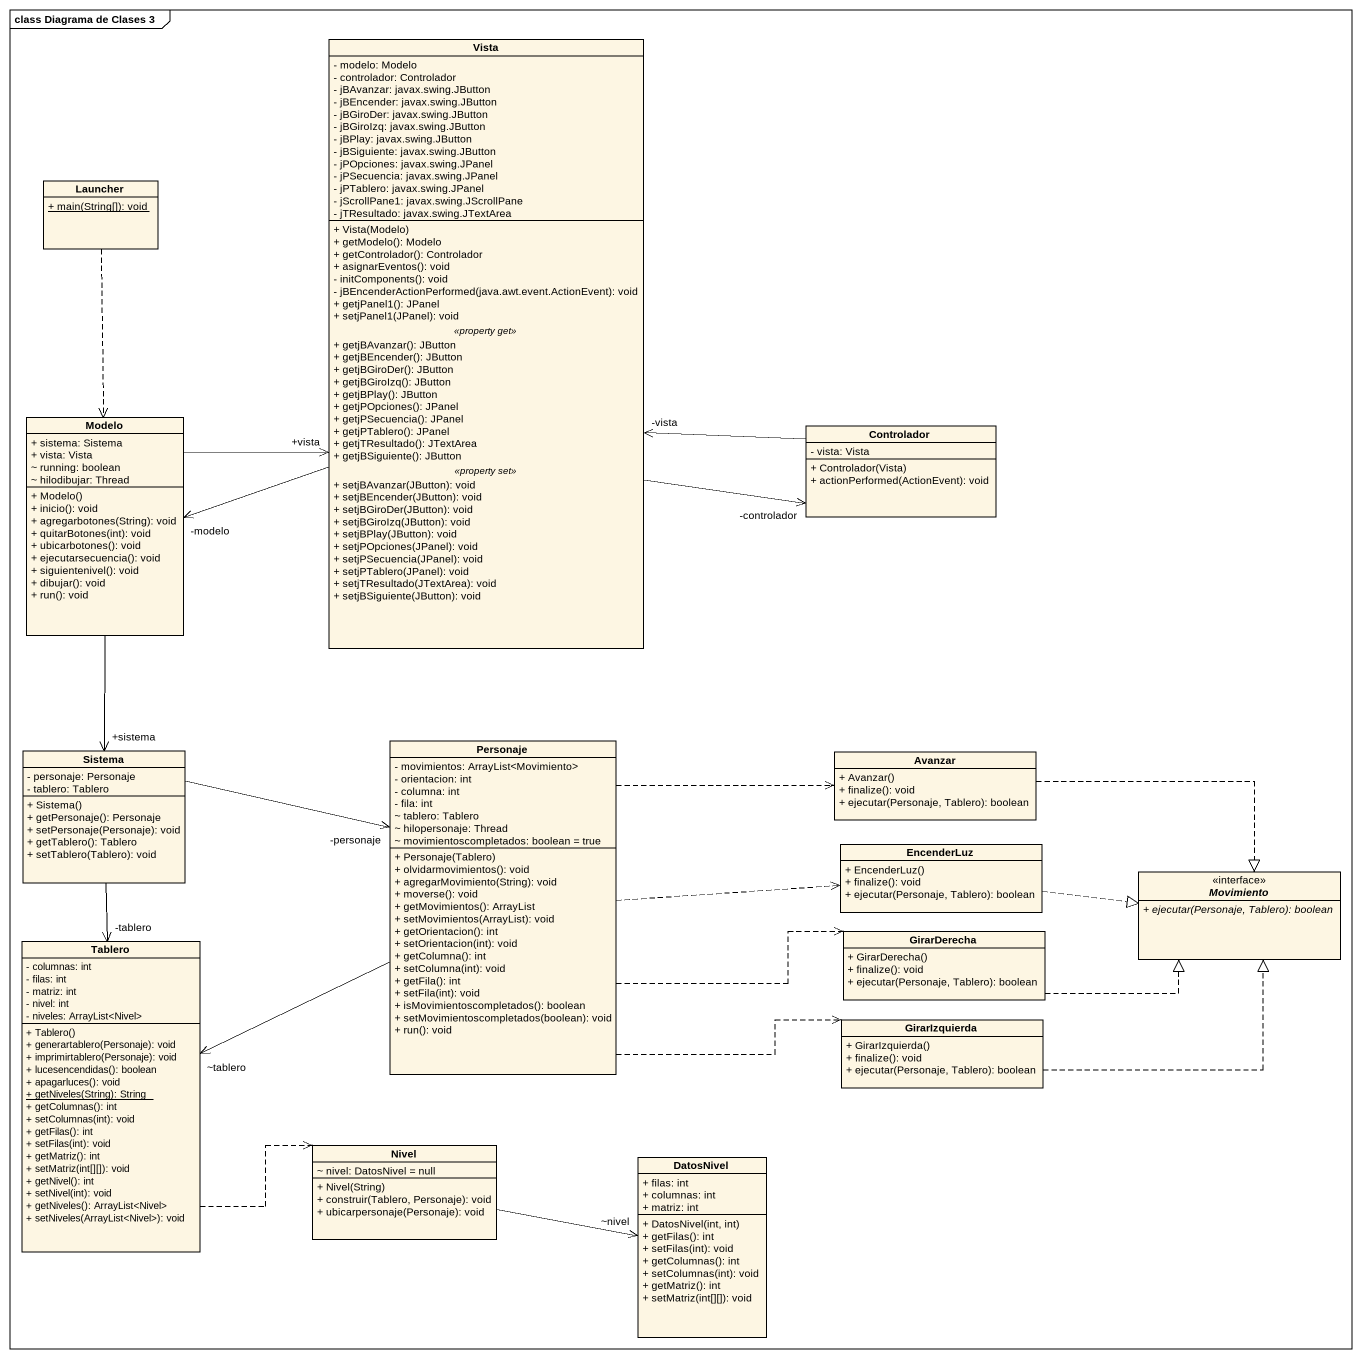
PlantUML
@startuml
mainframe class Diagrama de Clases 3
hide circle
hide empty members
skinparam classAttributeIconSize 0
class Vista {
  - modelo: Modelo
  - controlador: Controlador
  - jBAvanzar: javax.swing.JButton
  - jBEncender: javax.swing.JButton
  - jBGiroDer: javax.swing.JButton
  - jBGiroIzq: javax.swing.JButton
  - jBPlay: javax.swing.JButton
  - jBSiguiente: javax.swing.JButton
  - jPOpciones: javax.swing.JPanel
  - jPSecuencia: javax.swing.JPanel
  - jPTablero: javax.swing.JPanel
  - jScrollPane1: javax.swing.JScrollPane
  - jTResultado: javax.swing.JTextArea
  --
  + Vista(Modelo)
  + getModelo(): Modelo
  + getControlador(): Controlador
  + asignarEventos(): void
  - initComponents(): void
  - jBEncenderActionPerformed(java.awt.event.ActionEvent): void
  + getjPanel1(): JPanel
  + setjPanel1(JPanel): void
  .. <<property get>> ..
  + getjBAvanzar(): JButton
  + getjBEncender(): JButton
  + getjBGiroDer(): JButton
  + getjBGiroIzq(): JButton
  + getjBPlay(): JButton
  + getjPOpciones(): JPanel
  + getjPSecuencia(): JPanel
  + getjPTablero(): JPanel
  + getjTResultado(): JTextArea
  + getjBSiguiente(): JButton
  .. <<property set>> ..
  + setjBAvanzar(JButton): void
  + setjBEncender(JButton): void
  + setjBGiroDer(JButton): void
  + setjBGiroIzq(JButton): void
  + setjBPlay(JButton): void
  + setjPOpciones(JPanel): void
  + setjPSecuencia(JPanel): void
  + setjPTablero(JPanel): void
  + setjTResultado(JTextArea): void
  + setjBSiguiente(JButton): void
}
class Launcher {
  {static} + main(String[]): void
}
class Modelo {
  + sistema: Sistema
  + vista: Vista
  ~ running: boolean
  ~ hilodibujar: Thread
  + Modelo()
  + inicio(): void
  + agregarbotones(String): void
  + quitarBotones(int): void
  + ubicarbotones(): void
  + ejecutarsecuencia(): void
  + siguientenivel(): void
  + dibujar(): void
  + run(): void
}
class Controlador {
  - vista: Vista
  + Controlador(Vista)
  + actionPerformed(ActionEvent): void
}
class Sistema {
  - personaje: Personaje
  - tablero: Tablero
  + Sistema()
  + getPersonaje(): Personaje
  + setPersonaje(Personaje): void
  + getTablero(): Tablero
  + setTablero(Tablero): void
}
class Personaje {
  - movimientos: ArrayList<Movimiento>
  - orientacion: int
  - columna: int
  - fila: int
  ~ tablero: Tablero
  ~ hilopersonaje: Thread
  ~ movimientoscompletados: boolean = true
  + Personaje(Tablero)
  + olvidarmovimientos(): void
  + agregarMovimiento(String): void
  + moverse(): void
  + getMovimientos(): ArrayList
  + setMovimientos(ArrayList): void
  + getOrientacion(): int
  + setOrientacion(int): void
  + getColumna(): int
  + setColumna(int): void
  + getFila(): int
  + setFila(int): void
  + isMovimientoscompletados(): boolean
  + setMovimientoscompletados(boolean): void
  + run(): void
}
class Avanzar {
  + Avanzar()
  + finalize(): void
  + ejecutar(Personaje, Tablero): boolean
}
class EncenderLuz {
  + EncenderLuz()
  + finalize(): void
  + ejecutar(Personaje, Tablero): boolean
}
interface Movimiento <<interface>> {
  {abstract} + ejecutar(Personaje, Tablero): boolean
}
class Tablero {
  - columnas: int
  - filas: int
  - matriz: int
  - nivel: int
  - niveles: ArrayList<Nivel>
  + Tablero()
  + generartablero(Personaje): void
  + imprimirtablero(Personaje): void
  + lucesencendidas(): boolean
  + apagarluces(): void
  {static} + getNiveles(String): String
  + getColumnas(): int
  + setColumnas(int): void
  + getFilas(): int
  + setFilas(int): void
  + getMatriz(): int
  + setMatriz(int[][]): void
  + getNivel(): int
  + setNivel(int): void
  + getNiveles(): ArrayList<Nivel>
  + setNiveles(ArrayList<Nivel>): void
}
class GirarDerecha {
  + GirarDerecha()
  + finalize(): void
  + ejecutar(Personaje, Tablero): boolean
}
class GirarIzquierda {
  + GirarIzquierda()
  + finalize(): void
  + ejecutar(Personaje, Tablero): boolean
}
class Nivel {
  ~ nivel: DatosNivel = null
  + Nivel(String)
  + construir(Tablero, Personaje): void
  + ubicarpersonaje(Personaje): void
}
class DatosNivel {
  + filas: int
  + columnas: int
  + matriz: int
  + DatosNivel(int, int)
  + getFilas(): int
  + setFilas(int): void
  + getColumnas(): int
  + setColumnas(int): void
  + getMatriz(): int
  + setMatriz(int[][]): void
}
Vista -left-> "-modelo" Modelo
Vista -right-> "-controlador" Controlador
Launcher ..> Modelo
Modelo -right-> "+vista" Vista
Modelo --> "+sistema" Sistema
Controlador -left-> "-vista" Vista
Sistema -right-> "-personaje" Personaje
Sistema --> "-tablero" Tablero
Personaje .right.> Avanzar
Personaje .right.> EncenderLuz
Personaje -left-> "~tablero" Tablero
Personaje .right.> GirarDerecha
Personaje .right.> GirarIzquierda
Avanzar .right.|> Movimiento
EncenderLuz .right.|> Movimiento
Tablero .right.> Nivel
GirarDerecha .right.|> Movimiento
GirarIzquierda .right.|> Movimiento
Nivel -right-> "~nivel" DatosNivel
@enduml
